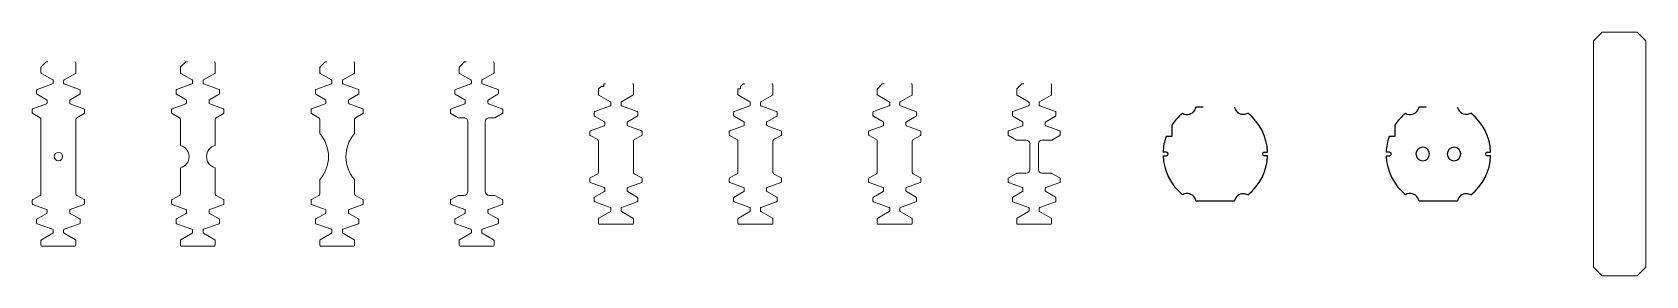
# Model space of a CAD drawing. Header units: millimetres. Extents: x 15 to 941, y -70 to 70.
import ezdxf

# ---------------------------------------------------------------- set-up
doc = ezdxf.new("R2010")
doc.units = ezdxf.units.MM
for name, color, linetype in [('Q3_NORMAL', 3, 'Continuous'), ('Q4_MEDIUM', 4, 'Continuous'), ('Q5_HIGH', 5, 'Continuous')]:
    doc.layers.add(name, color=color, linetype=linetype)

# ---------------------------------------------------------------- blocks, each defined once
blk = doc.blocks.new('T__CTLG_CHCH')
at = {"layer": 'Q3_NORMAL', "color": 3, "linetype": 'Continuous', "lineweight": 13}
for p, q in [((-10, 49.74), (-10, 46.73)), ((10, 52.44), (10, 46.73)), ((-3.33, 40.28), (-12.17, 37.06)), ((-3, 42.11), (-3, 40.75)), ((3, 42.11), (3, 40.75)), ((3.33, 40.28), (12.17, 37.06)), ((-6.83, 28.86), (-14.67, 26.01)), ((-12.5, 36.59), (-12.5, 34.73)), ((-6.5, 30.69), (-6.5, 29.33)), ((6.5, 30.69), (6.5, 29.33)), ((6.83, 28.86), (14.67, 26.01)), ((12.5, 36.59), (12.5, 34.73)), ((-15, 25.54), (-15, 23.68)), ((15, 25.54), (15, 23.68)), ((-15, -28.54), (-15, -26.68)), ((15, -28.54), (15, -26.68)), ((-6.83, -31.86), (-14.67, -29.01)), ((-6.5, -33.69), (-6.5, -32.33)), ((6.5, -33.69), (6.5, -32.33)), ((6.83, -31.86), (14.67, -29.01)), ((-12.5, -39.59), (-12.5, -37.73)), ((-3.33, -43.28), (-12.17, -40.06)), ((-3, -45.11), (-3, -43.75)), ((3, -45.11), (3, -43.75)), ((3.33, -43.28), (12.17, -40.06)), ((12.5, -39.59), (12.5, -37.73)), ((-10, -52.44), (-10, -49.73)), ((9.5, -52.94), (-9.5, -52.94)), ((10, -52.44), (10, -49.73))]:
    blk.add_line(p, q, dxfattribs=at)
at = {"layer": 'Q3_NORMAL', "color": 3, "lineweight": 13}
for p, q in [((-9.85, 50.09), (-7.15, 52.8)), ((-6.79, 52.94), (-6, 52.94))]:
    blk.add_line(p, q, dxfattribs=at)
for centre, start, end in [((-9.5, 49.74), 135, 180), ((-6.79, 52.44), 90, 135), ((9.5, 52.44), 0, 90)]:
    blk.add_arc(centre, 0.5, start, end, dxfattribs=at)
at = {"layer": 'Q3_NORMAL', "color": 3, "linetype": 'Continuous', "lineweight": 13}
for centre, start, end in [((-9.5, 46.73), 180, -120), ((9.5, 46.73), -60, 0), ((-12, 36.59), 110, 180), ((-3.5, 40.75), -70, 0), ((-3.5, 42.11), 0, 60), ((3.5, 42.11), 120, 180), ((3.5, 40.75), 180, -110), ((12, 36.59), 0, 70), ((-12, 34.73), 180, -120), ((-7, 29.33), -70, 0), ((-7, 30.69), 0, 60), ((7, 30.69), 120, 180), ((7, 29.33), 180, -110), ((12, 34.73), -60, 0), ((-14.5, 25.54), 110, 180), ((-14.5, 23.68), 180, -120), ((14.5, 25.54), 0, 70), ((14.5, 23.68), -60, 0), ((-14.5, -26.68), 120, 180), ((14.5, -26.68), 0, 60), ((-14.5, -28.54), 180, -110), ((-7, -32.33), 0, 70), ((-7, -33.69), -60, 0), ((7, -32.33), 110, 180), ((7, -33.69), 180, -120), ((14.5, -28.54), -70, 0), ((-12, -37.73), 120, 180), ((-12, -39.59), 180, -110), ((-3.5, -43.75), 0, 70), ((-3.5, -45.11), -60, 0), ((3.5, -43.75), 110, 180), ((3.5, -45.11), 180, -120), ((12, -39.59), -70, 0), ((12, -37.73), 0, 60), ((-9.5, -49.73), 120, 180), ((-9.5, -52.44), 180, -90), ((9.5, -52.44), -90, 0), ((9.5, -49.73), 0, 60)]:
    blk.add_arc(centre, 0.5, start, end, dxfattribs=at)
at = {"layer": 'Q4_MEDIUM', "color": 4, "linetype": 'Continuous', "lineweight": 13}
for p, q in [((-9.75, 46.3), (-3.25, 42.55)), ((9.75, 46.3), (3.25, 42.55)), ((-12.25, 34.3), (-6.75, 31.12)), ((12.25, 34.3), (6.75, 31.12)), ((-14.75, 23.24), (-10.5, 20.79)), ((-10, 19.92), (-10, -22.92)), ((10, 19.92), (10, -22.92)), ((14.75, 23.24), (10.5, 20.79)), ((-14.75, -26.24), (-10.5, -23.79)), ((14.75, -26.24), (10.5, -23.79)), ((-12.25, -37.3), (-6.75, -34.12)), ((12.25, -37.3), (6.75, -34.12)), ((-9.75, -49.3), (-3.25, -45.55)), ((9.75, -49.3), (3.25, -45.55))]:
    blk.add_line(p, q, dxfattribs=at)
for centre, start, end in [((-11, 19.92), 0, 60), ((11, 19.92), 120, 180), ((-11, -22.92), -60, 0), ((11, -22.92), 180, -120)]:
    blk.add_arc(centre, 1, start, end, dxfattribs=at)
at = {"layer": 'Q5_HIGH', "color": 5, "linetype": 'Continuous', "lineweight": 13}
blk.add_circle((0, -1.5), 2.4, dxfattribs=at)
blk = doc.blocks.new('T__CTLG_NT06')
at = {"layer": 'Q3_NORMAL', "color": 3, "linetype": 'Continuous', "lineweight": 13}
for p, q in [((-10, 49.74), (-10, 46.73)), ((10, 52.44), (10, 46.73)), ((-3.33, 40.28), (-12.17, 37.06)), ((-3, 42.11), (-3, 40.75)), ((3, 42.11), (3, 40.75)), ((3.33, 40.28), (12.17, 37.06)), ((-6.83, 28.86), (-14.67, 26.01)), ((-12.5, 36.59), (-12.5, 34.73)), ((-6.5, 30.69), (-6.5, 29.33)), ((6.5, 30.69), (6.5, 29.33)), ((6.83, 28.86), (14.67, 26.01)), ((12.5, 36.59), (12.5, 34.73)), ((-15, 25.54), (-15, 23.68)), ((15, 25.54), (15, 23.68)), ((-15, -28.54), (-15, -26.68)), ((15, -28.54), (15, -26.68)), ((-6.83, -31.86), (-14.67, -29.01)), ((-6.5, -33.69), (-6.5, -32.33)), ((6.5, -33.69), (6.5, -32.33)), ((6.83, -31.86), (14.67, -29.01)), ((-12.5, -39.59), (-12.5, -37.73)), ((-3.33, -43.28), (-12.17, -40.06)), ((-3, -45.11), (-3, -43.75)), ((3, -45.11), (3, -43.75)), ((3.33, -43.28), (12.17, -40.06)), ((12.5, -39.59), (12.5, -37.73)), ((-10, -52.44), (-10, -49.73)), ((9.5, -52.94), (-9.5, -52.94)), ((10, -52.44), (10, -49.73))]:
    blk.add_line(p, q, dxfattribs=at)
at = {"layer": 'Q3_NORMAL', "color": 3, "lineweight": 13}
for p, q in [((-9.85, 50.09), (-7.15, 52.8)), ((-6.79, 52.94), (-6, 52.94))]:
    blk.add_line(p, q, dxfattribs=at)
for centre, start, end in [((-9.5, 49.74), 135, 180), ((-6.79, 52.44), 90, 135), ((9.5, 52.44), 0, 90)]:
    blk.add_arc(centre, 0.5, start, end, dxfattribs=at)
at = {"layer": 'Q3_NORMAL', "color": 3, "linetype": 'Continuous', "lineweight": 13}
for centre, start, end in [((-9.5, 46.73), 180, -120), ((9.5, 46.73), -60, 0), ((-12, 36.59), 110, 180), ((-3.5, 40.75), -70, 0), ((-3.5, 42.11), 0, 60), ((3.5, 42.11), 120, 180), ((3.5, 40.75), 180, -110), ((12, 36.59), 0, 70), ((-12, 34.73), 180, -120), ((-7, 29.33), -70, 0), ((-7, 30.69), 0, 60), ((7, 30.69), 120, 180), ((7, 29.33), 180, -110), ((12, 34.73), -60, 0), ((-14.5, 25.54), 110, 180), ((-14.5, 23.68), 180, -120), ((14.5, 25.54), 0, 70), ((14.5, 23.68), -60, 0), ((-14.5, -26.68), 120, 180), ((14.5, -26.68), 0, 60), ((-14.5, -28.54), 180, -110), ((-7, -32.33), 0, 70), ((-7, -33.69), -60, 0), ((7, -32.33), 110, 180), ((7, -33.69), 180, -120), ((14.5, -28.54), -70, 0), ((-12, -37.73), 120, 180), ((-12, -39.59), 180, -110), ((-3.5, -43.75), 0, 70), ((-3.5, -45.11), -60, 0), ((3.5, -43.75), 110, 180), ((3.5, -45.11), 180, -120), ((12, -39.59), -70, 0), ((12, -37.73), 0, 60), ((-9.5, -49.73), 120, 180), ((-9.5, -52.44), 180, -90), ((9.5, -52.44), -90, 0), ((9.5, -49.73), 0, 60)]:
    blk.add_arc(centre, 0.5, start, end, dxfattribs=at)
at = {"layer": 'Q4_MEDIUM', "color": 4, "linetype": 'Continuous', "lineweight": 13}
for p, q in [((-9.75, 46.3), (-3.25, 42.55)), ((9.75, 46.3), (3.25, 42.55)), ((-12.25, 34.3), (-6.75, 31.12)), ((12.25, 34.3), (6.75, 31.12)), ((-14.75, 23.24), (-10.5, 20.79)), ((-10, 19.92), (-10, 4.96)), ((10, 19.92), (10, 4.96)), ((14.75, 23.24), (10.5, 20.79)), ((-10, -22.92), (-10, -7.95)), ((10, -22.92), (10, -7.95)), ((-14.75, -26.24), (-10.5, -23.79)), ((14.75, -26.24), (10.5, -23.79)), ((-12.25, -37.3), (-6.75, -34.12)), ((12.25, -37.3), (6.75, -34.12)), ((-9.75, -49.3), (-3.25, -45.55)), ((9.75, -49.3), (3.25, -45.55))]:
    blk.add_line(p, q, dxfattribs=at)
for centre, start, end in [((-11, 19.92), 0, 60), ((11, 19.92), 120, 180), ((-11, -22.92), -60, 0), ((11, -22.92), 180, -120)]:
    blk.add_arc(centre, 1, start, end, dxfattribs=at)
at = {"layer": 'Q5_HIGH', "color": 5, "linetype": 'Continuous', "lineweight": 13}
for centre, start, end in [((-11.67, -1.5), -75.52249, 75.52249), ((11.67, -1.5), 104.47751, -104.47751)]:
    blk.add_arc(centre, 6.67, start, end, dxfattribs=at)
blk = doc.blocks.new('T__CTLG_NT20')
at = {"layer": 'Q3_NORMAL', "color": 3, "linetype": 'Continuous', "lineweight": 13}
for p, q in [((-10, 49.74), (-10, 46.73)), ((10, 52.44), (10, 46.73)), ((-3.33, 40.28), (-12.17, 37.06)), ((-3, 42.11), (-3, 40.75)), ((3, 42.11), (3, 40.75)), ((3.33, 40.28), (12.17, 37.06)), ((-6.83, 28.86), (-14.67, 26.01)), ((-12.5, 36.59), (-12.5, 34.73)), ((-6.5, 30.69), (-6.5, 29.33)), ((6.5, 30.69), (6.5, 29.33)), ((6.83, 28.86), (14.67, 26.01)), ((12.5, 36.59), (12.5, 34.73)), ((-15, 25.54), (-15, 23.68)), ((15, 25.54), (15, 23.68)), ((-15, -28.54), (-15, -26.68)), ((15, -28.54), (15, -26.68)), ((-6.83, -31.86), (-14.67, -29.01)), ((-6.5, -33.69), (-6.5, -32.33)), ((6.5, -33.69), (6.5, -32.33)), ((6.83, -31.86), (14.67, -29.01)), ((-12.5, -39.59), (-12.5, -37.73)), ((-3.33, -43.28), (-12.17, -40.06)), ((-3, -45.11), (-3, -43.75)), ((3, -45.11), (3, -43.75)), ((3.33, -43.28), (12.17, -40.06)), ((12.5, -39.59), (12.5, -37.73)), ((-10, -52.44), (-10, -49.73)), ((9.5, -52.94), (-9.5, -52.94)), ((10, -52.44), (10, -49.73))]:
    blk.add_line(p, q, dxfattribs=at)
at = {"layer": 'Q3_NORMAL', "color": 3, "lineweight": 13}
for p, q in [((-9.85, 50.09), (-7.15, 52.8)), ((-6.79, 52.94), (-6, 52.94))]:
    blk.add_line(p, q, dxfattribs=at)
for centre, start, end in [((-9.5, 49.74), 135, 180), ((-6.79, 52.44), 90, 135), ((9.5, 52.44), 0, 90)]:
    blk.add_arc(centre, 0.5, start, end, dxfattribs=at)
at = {"layer": 'Q3_NORMAL', "color": 3, "linetype": 'Continuous', "lineweight": 13}
for centre, start, end in [((-9.5, 46.73), 180, -120), ((9.5, 46.73), -60, 0), ((-12, 36.59), 110, 180), ((-3.5, 40.75), -70, 0), ((-3.5, 42.11), 0, 60), ((3.5, 42.11), 120, 180), ((3.5, 40.75), 180, -110), ((12, 36.59), 0, 70), ((-12, 34.73), 180, -120), ((-7, 29.33), -70, 0), ((-7, 30.69), 0, 60), ((7, 30.69), 120, 180), ((7, 29.33), 180, -110), ((12, 34.73), -60, 0), ((-14.5, 25.54), 110, 180), ((-14.5, 23.68), 180, -120), ((14.5, 25.54), 0, 70), ((14.5, 23.68), -60, 0), ((-14.5, -26.68), 120, 180), ((14.5, -26.68), 0, 60), ((-14.5, -28.54), 180, -110), ((-7, -32.33), 0, 70), ((-7, -33.69), -60, 0), ((7, -32.33), 110, 180), ((7, -33.69), 180, -120), ((14.5, -28.54), -70, 0), ((-12, -37.73), 120, 180), ((-12, -39.59), 180, -110), ((-3.5, -43.75), 0, 70), ((-3.5, -45.11), -60, 0), ((3.5, -43.75), 110, 180), ((3.5, -45.11), 180, -120), ((12, -39.59), -70, 0), ((12, -37.73), 0, 60), ((-9.5, -49.73), 120, 180), ((-9.5, -52.44), 180, -90), ((9.5, -52.44), -90, 0), ((9.5, -49.73), 0, 60)]:
    blk.add_arc(centre, 0.5, start, end, dxfattribs=at)
at = {"layer": 'Q4_MEDIUM', "color": 4, "linetype": 'Continuous', "lineweight": 13}
for p, q in [((-9.75, 46.3), (-3.25, 42.55)), ((9.75, 46.3), (3.25, 42.55)), ((-12.25, 34.3), (-6.75, 31.12)), ((12.25, 34.3), (6.75, 31.12)), ((-14.75, 23.24), (-10.5, 20.79)), ((-10, 19.92), (-10, 11.73)), ((10, 19.92), (10, 11.73)), ((14.75, 23.24), (10.5, 20.79)), ((-10, -22.92), (-10, -14.73)), ((10, -22.92), (10, -14.73)), ((-14.75, -26.24), (-10.5, -23.79)), ((14.75, -26.24), (10.5, -23.79)), ((-12.25, -37.3), (-6.75, -34.12)), ((12.25, -37.3), (6.75, -34.12)), ((-9.75, -49.3), (-3.25, -45.55)), ((9.75, -49.3), (3.25, -45.55))]:
    blk.add_line(p, q, dxfattribs=at)
for centre, start, end in [((-11, 19.92), 0, 60), ((11, 19.92), 120, 180), ((-11, -22.92), -60, 0), ((11, -22.92), 180, -120)]:
    blk.add_arc(centre, 1, start, end, dxfattribs=at)
at = {"layer": 'Q5_HIGH', "color": 5, "linetype": 'Continuous', "lineweight": 13}
for centre, start, end in [((-25, -1.5), -41.40962, 41.40962), ((25, -1.5), 138.59038, -138.59038)]:
    blk.add_arc(centre, 20, start, end, dxfattribs=at)
blk = doc.blocks.new('T__CTLG_UTUT')
at = {"layer": 'Q3_NORMAL', "color": 3, "linetype": 'Continuous', "lineweight": 13}
for p, q in [((-10, 49.74), (-10, 46.73)), ((10, 52.44), (10, 46.73)), ((-3.33, 40.28), (-12.17, 37.06)), ((-3, 42.11), (-3, 40.75)), ((3, 42.11), (3, 40.75)), ((3.33, 40.28), (12.17, 37.06)), ((-6.83, 28.86), (-14.67, 26.01)), ((-12.5, 36.59), (-12.5, 34.73)), ((-6.5, 30.69), (-6.5, 29.33)), ((6.5, 30.69), (6.5, 29.33)), ((6.83, 28.86), (14.67, 26.01)), ((12.5, 36.59), (12.5, 34.73)), ((-15, 25.54), (-15, 23.68)), ((15, 25.54), (15, 23.68)), ((-15, -28.54), (-15, -26.68)), ((15, -28.54), (15, -26.68)), ((-6.83, -31.86), (-14.67, -29.01)), ((-6.5, -33.69), (-6.5, -32.33)), ((6.5, -33.69), (6.5, -32.33)), ((6.83, -31.86), (14.67, -29.01)), ((-12.5, -39.59), (-12.5, -37.73)), ((-3.33, -43.28), (-12.17, -40.06)), ((-3, -45.11), (-3, -43.75)), ((3, -45.11), (3, -43.75)), ((3.33, -43.28), (12.17, -40.06)), ((12.5, -39.59), (12.5, -37.73)), ((-10, -52.44), (-10, -49.73)), ((9.5, -52.94), (-9.5, -52.94)), ((10, -52.44), (10, -49.73))]:
    blk.add_line(p, q, dxfattribs=at)
at = {"layer": 'Q3_NORMAL', "color": 3, "lineweight": 13}
for p, q in [((-9.85, 50.09), (-7.15, 52.8)), ((-6.79, 52.94), (-6, 52.94))]:
    blk.add_line(p, q, dxfattribs=at)
for centre, start, end in [((-9.5, 49.74), 135, 180), ((-6.79, 52.44), 90, 135), ((9.5, 52.44), 0, 90)]:
    blk.add_arc(centre, 0.5, start, end, dxfattribs=at)
at = {"layer": 'Q3_NORMAL', "color": 3, "linetype": 'Continuous', "lineweight": 13}
for centre, start, end in [((-9.5, 46.73), 180, -120), ((9.5, 46.73), -60, 0), ((-12, 36.59), 110, 180), ((-3.5, 40.75), -70, 0), ((-3.5, 42.11), 0, 60), ((3.5, 42.11), 120, 180), ((3.5, 40.75), 180, -110), ((12, 36.59), 0, 70), ((-12, 34.73), 180, -120), ((-7, 29.33), -70, 0), ((-7, 30.69), 0, 60), ((7, 30.69), 120, 180), ((7, 29.33), 180, -110), ((12, 34.73), -60, 0), ((-14.5, 25.54), 110, 180), ((-14.5, 23.68), 180, -120), ((14.5, 25.54), 0, 70), ((14.5, 23.68), -60, 0), ((-14.5, -26.68), 120, 180), ((14.5, -26.68), 0, 60), ((-14.5, -28.54), 180, -110), ((-7, -32.33), 0, 70), ((-7, -33.69), -60, 0), ((7, -32.33), 110, 180), ((7, -33.69), 180, -120), ((14.5, -28.54), -70, 0), ((-12, -37.73), 120, 180), ((-12, -39.59), 180, -110), ((-3.5, -43.75), 0, 70), ((-3.5, -45.11), -60, 0), ((3.5, -43.75), 110, 180), ((3.5, -45.11), 180, -120), ((12, -39.59), -70, 0), ((12, -37.73), 0, 60), ((-9.5, -49.73), 120, 180), ((-9.5, -52.44), 180, -90), ((9.5, -52.44), -90, 0), ((9.5, -49.73), 0, 60)]:
    blk.add_arc(centre, 0.5, start, end, dxfattribs=at)
at = {"layer": 'Q4_MEDIUM', "color": 4, "linetype": 'Continuous', "lineweight": 13}
for p, q in [((-9.75, 46.3), (-3.25, 42.55)), ((9.75, 46.3), (3.25, 42.55)), ((-12.25, 34.3), (-6.75, 31.13)), ((12.25, 34.3), (6.75, 31.13)), ((-14.75, 23.24), (-10.5, 20.79)), ((-10.5, 20.79), (-7.25, 20.79)), ((10.5, 20.79), (7.25, 20.79)), ((14.75, 23.24), (10.5, 20.79)), ((-14.75, -26.24), (-10.5, -23.79)), ((-10.5, -23.79), (-7.26, -23.79)), ((10.5, -23.79), (7.26, -23.79)), ((14.75, -26.24), (10.5, -23.79)), ((-12.25, -37.3), (-6.75, -34.12)), ((12.25, -37.3), (6.75, -34.12)), ((-9.75, -49.3), (-3.25, -45.55)), ((9.75, -49.3), (3.25, -45.55))]:
    blk.add_line(p, q, dxfattribs=at)
at = {"layer": 'Q5_HIGH', "color": 5, "linetype": 'Continuous', "lineweight": 13}
for p, q in [((-5, 18.54), (-5.01, -21.54)), ((5, 18.54), (5.01, -21.54))]:
    blk.add_line(p, q, dxfattribs=at)
for centre, start, end in [((-7.25, 18.54), -0.0135, 90), ((7.25, 18.54), 90, -179.9865), ((-7.26, -21.54), -90, -0.0135), ((7.26, -21.54), -179.9865, -90)]:
    blk.add_arc(centre, 2.25, start, end, dxfattribs=at)
blk = doc.blocks.new('T__CTST_SHHD')
at = {"layer": 'Q3_NORMAL', "color": 3, "lineweight": 13}
for p, q in [((-10, 37.39), (-8.5, 38.89)), ((-8.5, 38.89), (-7, 38.89)), ((-7, 38.89), (-7, 40.39)), ((-7, 40.39), (-6, 40.39))]:
    blk.add_line(p, q, dxfattribs=at)
at = {"layer": 'Q3_NORMAL', "color": 3, "linetype": 'Continuous', "lineweight": 13}
for p, q in [((-10, 37.39), (-10, 34.18)), ((10, 39.89), (10, 34.18)), ((-2.9, 28.13), (-2.9, 29.51)), ((2.9, 28.13), (2.9, 29.51)), ((-12.5, 23.94), (-12.5, 22.18)), ((-12.17, 24.41), (-3.23, 27.66)), ((12.17, 24.41), (3.23, 27.66)), ((12.5, 23.94), (12.5, 22.18)), ((-15, 12.88), (-15, 11.13)), ((-14.67, 13.35), (-6.73, 16.24)), ((-6.4, 16.71), (-6.4, 18.08)), ((6.4, 16.71), (6.4, 18.08)), ((14.67, 13.35), (6.73, 16.24)), ((15, 12.88), (15, 11.13)), ((-15, -15.98), (-15, -14.23)), ((-14.67, -16.45), (-6.73, -19.34)), ((14.67, -16.45), (6.73, -19.34)), ((15, -15.98), (15, -14.23)), ((-12.5, -27.04), (-12.5, -25.28)), ((-12.17, -27.51), (-3.23, -30.76)), ((-6.4, -19.81), (-6.4, -21.18)), ((12.17, -27.51), (3.23, -30.76)), ((6.4, -19.81), (6.4, -21.18)), ((12.5, -27.04), (12.5, -25.28)), ((-2.9, -31.23), (-2.9, -32.61)), ((2.9, -31.23), (2.9, -32.61)), ((-10, -39.89), (-10, -37.28)), ((-9.5, -40.39), (9.5, -40.39)), ((10, -39.89), (10, -37.28))]:
    blk.add_line(p, q, dxfattribs=at)
at = {"layer": 'Q3_NORMAL', "color": 3, "lineweight": 13}
blk.add_arc((9.5, 39.89), 0.5, 0, 90, dxfattribs=at)
at = {"layer": 'Q3_NORMAL', "color": 3, "linetype": 'Continuous', "lineweight": 13}
for centre, start, end in [((-9.5, 34.18), 180, -120), ((-3.4, 28.13), -70, 0), ((-3.4, 29.51), 0, 60), ((3.4, 29.51), 120, 180), ((3.4, 28.13), 180, -110), ((9.5, 34.18), -60, 0), ((-12, 23.94), 110, 180), ((-12, 22.18), 180, -120), ((12, 23.94), 0, 70), ((12, 22.18), -60, 0), ((-14.5, 12.88), 110, 180), ((-14.5, 11.13), 180, -120), ((-6.9, 16.71), -70, 0), ((-6.9, 18.08), 0, 60), ((6.9, 18.08), 120, 180), ((6.9, 16.71), 180, -110), ((14.5, 12.88), 0, 70), ((14.5, 11.13), -60, 0), ((-14.5, -14.23), 120, 180), ((-14.5, -15.98), 180, -110), ((14.5, -15.98), -70, 0), ((14.5, -14.23), 0, 60), ((-12, -25.28), 120, 180), ((-12, -27.04), 180, -110), ((-6.9, -19.81), 0, 70), ((-6.9, -21.18), -60, 0), ((6.9, -19.81), 110, 180), ((6.9, -21.18), 180, -120), ((12, -27.04), -70, 0), ((12, -25.28), 0, 60), ((-9.5, -37.28), 120, 180), ((-3.4, -31.23), 0, 70), ((-3.4, -32.61), -60, 0), ((3.4, -31.23), 110, 180), ((3.4, -32.61), 180, -120), ((9.5, -37.28), 0, 60), ((-9.5, -39.89), 180, -90), ((9.5, -39.89), -90, 0)]:
    blk.add_arc(centre, 0.5, start, end, dxfattribs=at)
at = {"layer": 'Q4_MEDIUM', "color": 4, "linetype": 'Continuous', "lineweight": 13}
for p, q in [((-10, 7.37), (-10, -10.47)), ((10, 7.37), (10, -10.47))]:
    blk.add_line(p, q, dxfattribs=at)
for centre, start, end in [((-11, 7.37), 0, 60), ((11, 7.37), 120, 180), ((-11, -10.47), -60, 0), ((11, -10.47), 180, -120)]:
    blk.add_arc(centre, 1, start, end, dxfattribs=at)
at = {"layer": 'Q5_HIGH', "color": 5, "linetype": 'Continuous', "lineweight": 13}
for p, q in [((-9.75, 33.75), (-3.15, 29.94)), ((9.75, 33.75), (3.15, 29.94)), ((-12.25, 21.75), (-6.65, 18.52)), ((12.25, 21.75), (6.65, 18.52)), ((-14.75, 10.69), (-10.5, 8.24)), ((14.75, 10.69), (10.5, 8.24)), ((-14.75, -13.79), (-10.5, -11.34)), ((14.75, -13.79), (10.5, -11.34)), ((-12.25, -24.85), (-6.65, -21.62)), ((12.25, -24.85), (6.65, -21.62)), ((-9.75, -36.85), (-3.15, -33.04)), ((9.75, -36.85), (3.15, -33.04))]:
    blk.add_line(p, q, dxfattribs=at)
blk = doc.blocks.new('T__CTST_SHLD')
at = {"layer": 'Q3_NORMAL', "color": 3, "linetype": 'Continuous', "lineweight": 13}
for p, q in [((-10, 37.39), (-10, 34.18)), ((10, 39.89), (10, 34.18)), ((-2.9, 28.13), (-2.9, 29.51)), ((2.9, 28.13), (2.9, 29.51)), ((-12.5, 23.94), (-12.5, 22.18)), ((-12.17, 24.41), (-3.23, 27.66)), ((12.17, 24.41), (3.23, 27.66)), ((12.5, 23.94), (12.5, 22.18)), ((-15, 12.88), (-15, 11.13)), ((-14.67, 13.35), (-6.73, 16.24)), ((-6.4, 16.71), (-6.4, 18.08)), ((6.4, 16.71), (6.4, 18.08)), ((14.67, 13.35), (6.73, 16.24)), ((15, 12.88), (15, 11.13)), ((-15, -15.98), (-15, -14.23)), ((-14.67, -16.45), (-6.73, -19.34)), ((14.67, -16.45), (6.73, -19.34)), ((15, -15.98), (15, -14.23)), ((-12.5, -27.04), (-12.5, -25.28)), ((-12.17, -27.51), (-3.23, -30.76)), ((-6.4, -19.81), (-6.4, -21.18)), ((12.17, -27.51), (3.23, -30.76)), ((6.4, -19.81), (6.4, -21.18)), ((12.5, -27.04), (12.5, -25.28)), ((-2.9, -31.23), (-2.9, -32.61)), ((2.9, -31.23), (2.9, -32.61)), ((-10, -39.89), (-10, -37.28)), ((-9.5, -40.39), (9.5, -40.39)), ((10, -39.89), (10, -37.28))]:
    blk.add_line(p, q, dxfattribs=at)
at = {"layer": 'Q3_NORMAL', "color": 3, "lineweight": 13}
for p, q in [((-10, 37.39), (-8.5, 37.39)), ((-8.5, 38.89), (-7, 40.39)), ((-8.5, 37.39), (-8.5, 38.89)), ((-7, 40.39), (-6, 40.39))]:
    blk.add_line(p, q, dxfattribs=at)
blk.add_arc((9.5, 39.89), 0.5, 0, 90, dxfattribs=at)
at = {"layer": 'Q3_NORMAL', "color": 3, "linetype": 'Continuous', "lineweight": 13}
for centre, start, end in [((-9.5, 34.18), 180, -120), ((-3.4, 28.13), -70, 0), ((-3.4, 29.51), 0, 60), ((3.4, 29.51), 120, 180), ((3.4, 28.13), 180, -110), ((9.5, 34.18), -60, 0), ((-12, 23.94), 110, 180), ((-12, 22.18), 180, -120), ((12, 23.94), 0, 70), ((12, 22.18), -60, 0), ((-14.5, 12.88), 110, 180), ((-14.5, 11.13), 180, -120), ((-6.9, 16.71), -70, 0), ((-6.9, 18.08), 0, 60), ((6.9, 18.08), 120, 180), ((6.9, 16.71), 180, -110), ((14.5, 12.88), 0, 70), ((14.5, 11.13), -60, 0), ((-14.5, -14.23), 120, 180), ((-14.5, -15.98), 180, -110), ((14.5, -15.98), -70, 0), ((14.5, -14.23), 0, 60), ((-12, -25.28), 120, 180), ((-12, -27.04), 180, -110), ((-6.9, -19.81), 0, 70), ((-6.9, -21.18), -60, 0), ((6.9, -19.81), 110, 180), ((6.9, -21.18), 180, -120), ((12, -27.04), -70, 0), ((12, -25.28), 0, 60), ((-9.5, -37.28), 120, 180), ((-3.4, -31.23), 0, 70), ((-3.4, -32.61), -60, 0), ((3.4, -31.23), 110, 180), ((3.4, -32.61), 180, -120), ((9.5, -37.28), 0, 60), ((-9.5, -39.89), 180, -90), ((9.5, -39.89), -90, 0)]:
    blk.add_arc(centre, 0.5, start, end, dxfattribs=at)
at = {"layer": 'Q4_MEDIUM', "color": 4, "linetype": 'Continuous', "lineweight": 13}
for p, q in [((-10, 7.37), (-10, -10.47)), ((10, 7.37), (10, -10.47))]:
    blk.add_line(p, q, dxfattribs=at)
for centre, start, end in [((-11, 7.37), 0, 60), ((11, 7.37), 120, 180), ((-11, -10.47), -60, 0), ((11, -10.47), 180, -120)]:
    blk.add_arc(centre, 1, start, end, dxfattribs=at)
at = {"layer": 'Q5_HIGH', "color": 5, "linetype": 'Continuous', "lineweight": 13}
for p, q in [((-9.75, 33.75), (-3.15, 29.94)), ((9.75, 33.75), (3.15, 29.94)), ((-12.25, 21.75), (-6.65, 18.52)), ((12.25, 21.75), (6.65, 18.52)), ((-14.75, 10.69), (-10.5, 8.24)), ((14.75, 10.69), (10.5, 8.24)), ((-14.75, -13.79), (-10.5, -11.34)), ((14.75, -13.79), (10.5, -11.34)), ((-12.25, -24.85), (-6.65, -21.62)), ((12.25, -24.85), (6.65, -21.62)), ((-9.75, -36.85), (-3.15, -33.04)), ((9.75, -36.85), (3.15, -33.04))]:
    blk.add_line(p, q, dxfattribs=at)
blk = doc.blocks.new('T__CTST_SHMD')
at = {"layer": 'Q3_NORMAL', "color": 3, "linetype": 'Continuous', "lineweight": 13}
for p, q in [((-10, 37.19), (-10, 34.18)), ((10, 39.89), (10, 34.18)), ((-2.9, 28.13), (-2.9, 29.51)), ((2.9, 28.13), (2.9, 29.51)), ((-12.5, 23.94), (-12.5, 22.18)), ((-12.17, 24.41), (-3.23, 27.66)), ((12.17, 24.41), (3.23, 27.66)), ((12.5, 23.94), (12.5, 22.18)), ((-15, 12.88), (-15, 11.13)), ((-14.67, 13.35), (-6.73, 16.24)), ((-6.4, 16.71), (-6.4, 18.08)), ((6.4, 16.71), (6.4, 18.08)), ((14.67, 13.35), (6.73, 16.24)), ((15, 12.88), (15, 11.13)), ((-15, -15.98), (-15, -14.23)), ((-14.67, -16.45), (-6.73, -19.34)), ((14.67, -16.45), (6.73, -19.34)), ((15, -15.98), (15, -14.23)), ((-12.5, -27.04), (-12.5, -25.28)), ((-12.17, -27.51), (-3.23, -30.76)), ((-6.4, -19.81), (-6.4, -21.18)), ((12.17, -27.51), (3.23, -30.76)), ((6.4, -19.81), (6.4, -21.18)), ((12.5, -27.04), (12.5, -25.28)), ((-2.9, -31.23), (-2.9, -32.61)), ((2.9, -31.23), (2.9, -32.61)), ((-10, -39.89), (-10, -37.28)), ((-9.5, -40.39), (9.5, -40.39)), ((10, -39.89), (10, -37.28))]:
    blk.add_line(p, q, dxfattribs=at)
at = {"layer": 'Q3_NORMAL', "color": 3, "lineweight": 13}
for p, q in [((-9.85, 37.54), (-7.15, 40.25)), ((-6.79, 40.39), (-6, 40.39))]:
    blk.add_line(p, q, dxfattribs=at)
for centre, start, end in [((-9.5, 37.19), 135, 180), ((-6.79, 39.89), 90, 135), ((9.5, 39.89), 0, 90)]:
    blk.add_arc(centre, 0.5, start, end, dxfattribs=at)
at = {"layer": 'Q3_NORMAL', "color": 3, "linetype": 'Continuous', "lineweight": 13}
for centre, start, end in [((-9.5, 34.18), 180, -120), ((-3.4, 28.13), -70, 0), ((-3.4, 29.51), 0, 60), ((3.4, 29.51), 120, 180), ((3.4, 28.13), 180, -110), ((9.5, 34.18), -60, 0), ((-12, 23.94), 110, 180), ((-12, 22.18), 180, -120), ((12, 23.94), 0, 70), ((12, 22.18), -60, 0), ((-14.5, 12.88), 110, 180), ((-14.5, 11.13), 180, -120), ((-6.9, 16.71), -70, 0), ((-6.9, 18.08), 0, 60), ((6.9, 18.08), 120, 180), ((6.9, 16.71), 180, -110), ((14.5, 12.88), 0, 70), ((14.5, 11.13), -60, 0), ((-14.5, -14.23), 120, 180), ((-14.5, -15.98), 180, -110), ((14.5, -15.98), -70, 0), ((14.5, -14.23), 0, 60), ((-12, -25.28), 120, 180), ((-12, -27.04), 180, -110), ((-6.9, -19.81), 0, 70), ((-6.9, -21.18), -60, 0), ((6.9, -19.81), 110, 180), ((6.9, -21.18), 180, -120), ((12, -27.04), -70, 0), ((12, -25.28), 0, 60), ((-9.5, -37.28), 120, 180), ((-3.4, -31.23), 0, 70), ((-3.4, -32.61), -60, 0), ((3.4, -31.23), 110, 180), ((3.4, -32.61), 180, -120), ((9.5, -37.28), 0, 60), ((-9.5, -39.89), 180, -90), ((9.5, -39.89), -90, 0)]:
    blk.add_arc(centre, 0.5, start, end, dxfattribs=at)
at = {"layer": 'Q4_MEDIUM', "color": 4, "linetype": 'Continuous', "lineweight": 13}
for p, q in [((-10, 7.37), (-10, -10.47)), ((10, 7.37), (10, -10.47))]:
    blk.add_line(p, q, dxfattribs=at)
for centre, start, end in [((-11, 7.37), 0, 60), ((11, 7.37), 120, 180), ((-11, -10.47), -60, 0), ((11, -10.47), 180, -120)]:
    blk.add_arc(centre, 1, start, end, dxfattribs=at)
at = {"layer": 'Q5_HIGH', "color": 5, "linetype": 'Continuous', "lineweight": 13}
for p, q in [((-9.75, 33.75), (-3.15, 29.94)), ((9.75, 33.75), (3.15, 29.94)), ((-12.25, 21.75), (-6.65, 18.52)), ((12.25, 21.75), (6.65, 18.52)), ((-14.75, 10.69), (-10.5, 8.24)), ((14.75, 10.69), (10.5, 8.24)), ((-14.75, -13.79), (-10.5, -11.34)), ((14.75, -13.79), (10.5, -11.34)), ((-12.25, -24.85), (-6.65, -21.62)), ((12.25, -24.85), (6.65, -21.62)), ((-9.75, -36.85), (-3.15, -33.04)), ((9.75, -36.85), (3.15, -33.04))]:
    blk.add_line(p, q, dxfattribs=at)
blk = doc.blocks.new('T__CTST_UTST')
at = {"layer": 'Q3_NORMAL', "color": 3, "linetype": 'Continuous', "lineweight": 13}
for p, q in [((-10, 37.19), (-10, 34.18)), ((10, 39.89), (10, 34.18)), ((-2.9, 28.13), (-2.9, 29.51)), ((2.9, 28.13), (2.9, 29.51)), ((-12.5, 23.94), (-12.5, 22.18)), ((-12.17, 24.41), (-3.23, 27.66)), ((12.17, 24.41), (3.23, 27.66)), ((12.5, 23.94), (12.5, 22.18)), ((-15, 12.88), (-15, 11.13)), ((-14.67, 13.35), (-6.73, 16.24)), ((-6.4, 16.71), (-6.4, 18.08)), ((6.4, 16.71), (6.4, 18.08)), ((14.67, 13.35), (6.73, 16.24)), ((15, 12.88), (15, 11.13)), ((-15, -15.98), (-15, -14.23)), ((-14.67, -16.45), (-6.73, -19.34)), ((14.67, -16.45), (6.73, -19.34)), ((15, -15.98), (15, -14.23)), ((-12.5, -27.04), (-12.5, -25.28)), ((-12.17, -27.51), (-3.23, -30.76)), ((-6.4, -19.81), (-6.4, -21.18)), ((12.17, -27.51), (3.23, -30.76)), ((6.4, -19.81), (6.4, -21.18)), ((12.5, -27.04), (12.5, -25.28)), ((-2.9, -31.23), (-2.9, -32.61)), ((2.9, -31.23), (2.9, -32.61)), ((-10, -39.89), (-10, -37.28)), ((-9.5, -40.39), (9.5, -40.39)), ((10, -39.89), (10, -37.28))]:
    blk.add_line(p, q, dxfattribs=at)
at = {"layer": 'Q3_NORMAL', "color": 3, "lineweight": 13}
for p, q in [((-9.85, 37.54), (-7.15, 40.25)), ((-6.79, 40.39), (-6, 40.39))]:
    blk.add_line(p, q, dxfattribs=at)
for centre, start, end in [((-9.5, 37.19), 135, 180), ((-6.79, 39.89), 90, 135), ((9.5, 39.89), 0, 90)]:
    blk.add_arc(centre, 0.5, start, end, dxfattribs=at)
at = {"layer": 'Q3_NORMAL', "color": 3, "linetype": 'Continuous', "lineweight": 13}
for centre, start, end in [((-9.5, 34.18), 180, -120), ((-3.4, 28.13), -70, 0), ((-3.4, 29.51), 0, 60), ((3.4, 29.51), 120, 180), ((3.4, 28.13), 180, -110), ((9.5, 34.18), -60, 0), ((-12, 23.94), 110, 180), ((-12, 22.18), 180, -120), ((12, 23.94), 0, 70), ((12, 22.18), -60, 0), ((-14.5, 12.88), 110, 180), ((-14.5, 11.13), 180, -120), ((-6.9, 16.71), -70, 0), ((-6.9, 18.08), 0, 60), ((6.9, 18.08), 120, 180), ((6.9, 16.71), 180, -110), ((14.5, 12.88), 0, 70), ((14.5, 11.13), -60, 0), ((-14.5, -15.98), 180, -110), ((14.5, -15.98), -70, 0), ((14.5, -14.23), 0, 60), ((-12, -25.28), 120, 180), ((-12, -27.04), 180, -110), ((-6.9, -19.81), 0, 70), ((-6.9, -21.18), -60, 0), ((6.9, -19.81), 110, 180), ((6.9, -21.18), 180, -120), ((12, -27.04), -70, 0), ((12, -25.28), 0, 60), ((-9.5, -37.28), 120, 180), ((-3.4, -31.23), 0, 70), ((-3.4, -32.61), -60, 0), ((3.4, -31.23), 110, 180), ((3.4, -32.61), 180, -120), ((9.5, -37.28), 0, 60), ((-9.5, -39.89), 180, -90), ((9.5, -39.89), -90, 0)]:
    blk.add_arc(centre, 0.5, start, end, dxfattribs=at)
at = {"layer": 'Q4_MEDIUM', "color": 4, "linetype": 'Continuous', "lineweight": 13}
for p, q in [((-9.87, 7.95), (-4.5, 7.95)), ((9.87, 7.95), (4.5, 7.95)), ((-9.87, -11.05), (-4.5, -11.05)), ((9.87, -11.05), (4.5, -11.05))]:
    blk.add_line(p, q, dxfattribs=at)
for centre, start, end in [((-9.87, 8.45), -120, -90), ((9.87, 8.45), -90, -60), ((-14.5, -14.23), 120, 180), ((-9.87, -11.55), 90, 120), ((9.87, -11.55), 60, 90)]:
    blk.add_arc(centre, 0.5, start, end, dxfattribs=at)
at = {"layer": 'Q5_HIGH', "color": 5, "linetype": 'Continuous', "lineweight": 13}
for p, q in [((-9.75, 33.75), (-3.15, 29.94)), ((9.75, 33.75), (3.15, 29.94)), ((-12.25, 21.75), (-6.65, 18.52)), ((12.25, 21.75), (6.65, 18.52)), ((-14.75, 10.69), (-10.12, 8.02)), ((14.75, 10.69), (10.12, 8.02)), ((-2.5, 5.95), (-2.5, -9.05)), ((2.5, 5.95), (2.5, -9.05)), ((-14.75, -13.79), (-10.12, -11.12)), ((14.75, -13.79), (10.12, -11.12)), ((-12.25, -24.85), (-6.65, -21.62)), ((12.25, -24.85), (6.65, -21.62)), ((-9.75, -36.85), (-3.15, -33.04)), ((9.75, -36.85), (3.15, -33.04))]:
    blk.add_line(p, q, dxfattribs=at)
for centre, start, end in [((-4.5, 5.95), 0, 90), ((4.5, 5.95), 90, 180), ((-4.5, -9.05), -90, 0), ((4.5, -9.05), 180, -90)]:
    blk.add_arc(centre, 2, start, end, dxfattribs=at)
blk = doc.blocks.new('T__MNAK_FULL')
at = {"layer": 'Q3_NORMAL', "color": 3}
for p, q in [((-7, 27), (-11.17, 27)), ((-25, 10), (-28.28, 10)), ((-25, 16.58), (-25, 10)), ((-28, 1), (-29.98, 1)), ((28, 1), (29.98, 1)), ((-29.98, -1), (-28, -1)), ((29.98, -1), (28, -1)), ((-11.17, -27), (10.95, -27))]:
    blk.add_line(p, q, dxfattribs=at)
for centre, radius, start, end in [((0, 0), 30, 128.79722, 146.44269), ((-16.25, 27.86), 5.15, -119.65721, -30), ((-16.25, 27.86), 5.15, -30, -9.57233), ((16, 28), 5.15, -168.80348, -90), ((16, 28), 5.15, -90, -59.83256), ((0, 0), 30, 1.91021, 51.71301), ((0, 0), 30, 160.52878, 178.08979), ((-28, 0), 1, 0, 90), ((28, 0), 1, 90, -90), ((0, 0), 30, -178.08979, -128.79722), ((-28, 0), 1, -90, 0), ((0, 0), 30, -51.71301, -1.91021), ((-16.25, -27.86), 5.15, 30, 119.65721), ((-16.25, -27.86), 5.15, 9.57233, 30), ((16, -28), 5.15, 90, 168.80348), ((16, -28), 5.15, 59.83256, 90)]:
    blk.add_arc(centre, radius, start, end, dxfattribs=at)
blk = doc.blocks.new('T__MNAK_HOLE')
at = {"layer": 'Q3_NORMAL', "color": 3}
for p, q in [((-7, 27), (-11.17, 27)), ((-25, 10), (-28.28, 10)), ((-25, 16.58), (-25, 10)), ((-28, 1), (-29.98, 1)), ((28, 1), (29.98, 1)), ((-29.98, -1), (-28, -1)), ((29.98, -1), (28, -1)), ((-11.17, -27), (10.95, -27))]:
    blk.add_line(p, q, dxfattribs=at)
for centre, radius, start, end in [((0, 0), 30, 128.79722, 146.44269), ((-16.25, 27.86), 5.15, -119.65721, -30), ((-16.25, 27.86), 5.15, -30, -9.57233), ((16, 28), 5.15, -168.80348, -90), ((16, 28), 5.15, -90, -59.83256), ((0, 0), 30, 1.91021, 51.71301), ((0, 0), 30, 160.52878, 178.08979), ((-28, 0), 1, 0, 90), ((28, 0), 1, 90, -90), ((0, 0), 30, -178.08979, -128.79722), ((-28, 0), 1, -90, 0), ((0, 0), 30, -51.71301, -1.91021), ((-16.25, -27.86), 5.15, 30, 119.65721), ((-16.25, -27.86), 5.15, 9.57233, 30), ((16, -28), 5.15, 90, 168.80348), ((16, -28), 5.15, 59.83256, 90)]:
    blk.add_arc(centre, radius, start, end, dxfattribs=at)
at = {"layer": 'Q5_HIGH', "color": 5}
for centre, start, end in [((-9, 0), 90, -90), ((-9, 0), -90, 90), ((9, 0), 90, -90), ((9, 0), -90, 90)]:
    blk.add_arc(centre, 3.9, start, end, dxfattribs=at)
blk = doc.blocks.new('T__TENS_FULL')
at = {"layer": 'Q3_NORMAL', "color": 3, "lineweight": 13}
for p, q in [((-15, 65), (-10, 70)), ((-15, -65), (-15, 65)), ((-10, 70), (10, 70)), ((10, 70), (15, 65)), ((15, 65), (15, -65)), ((-10, -70), (-15, -65)), ((10, -70), (-10, -70)), ((15, -65), (10, -70))]:
    blk.add_line(p, q, dxfattribs=at)

msp = doc.modelspace()

# ---------------------------------------------------------------- block references
for name, p in [('T__TENS_FULL', (926, 0)), ('T__CTLG_CHCH', (30, 0)), ('T__CTLG_NT06', (110, 0)), ('T__CTLG_NT20', (190, 0)), ('T__CTLG_UTUT', (270, 0)), ('T__CTST_SHHD', (350, 0)), ('T__CTST_SHLD', (430, 0)), ('T__CTST_SHMD', (510, 0)), ('T__CTST_UTST', (590, 0)), ('T__MNAK_FULL', (694, 0)), ('T__MNAK_HOLE', (822, 0))]:
    msp.add_blockref(name, p)

doc.saveas('drawing.dxf')
